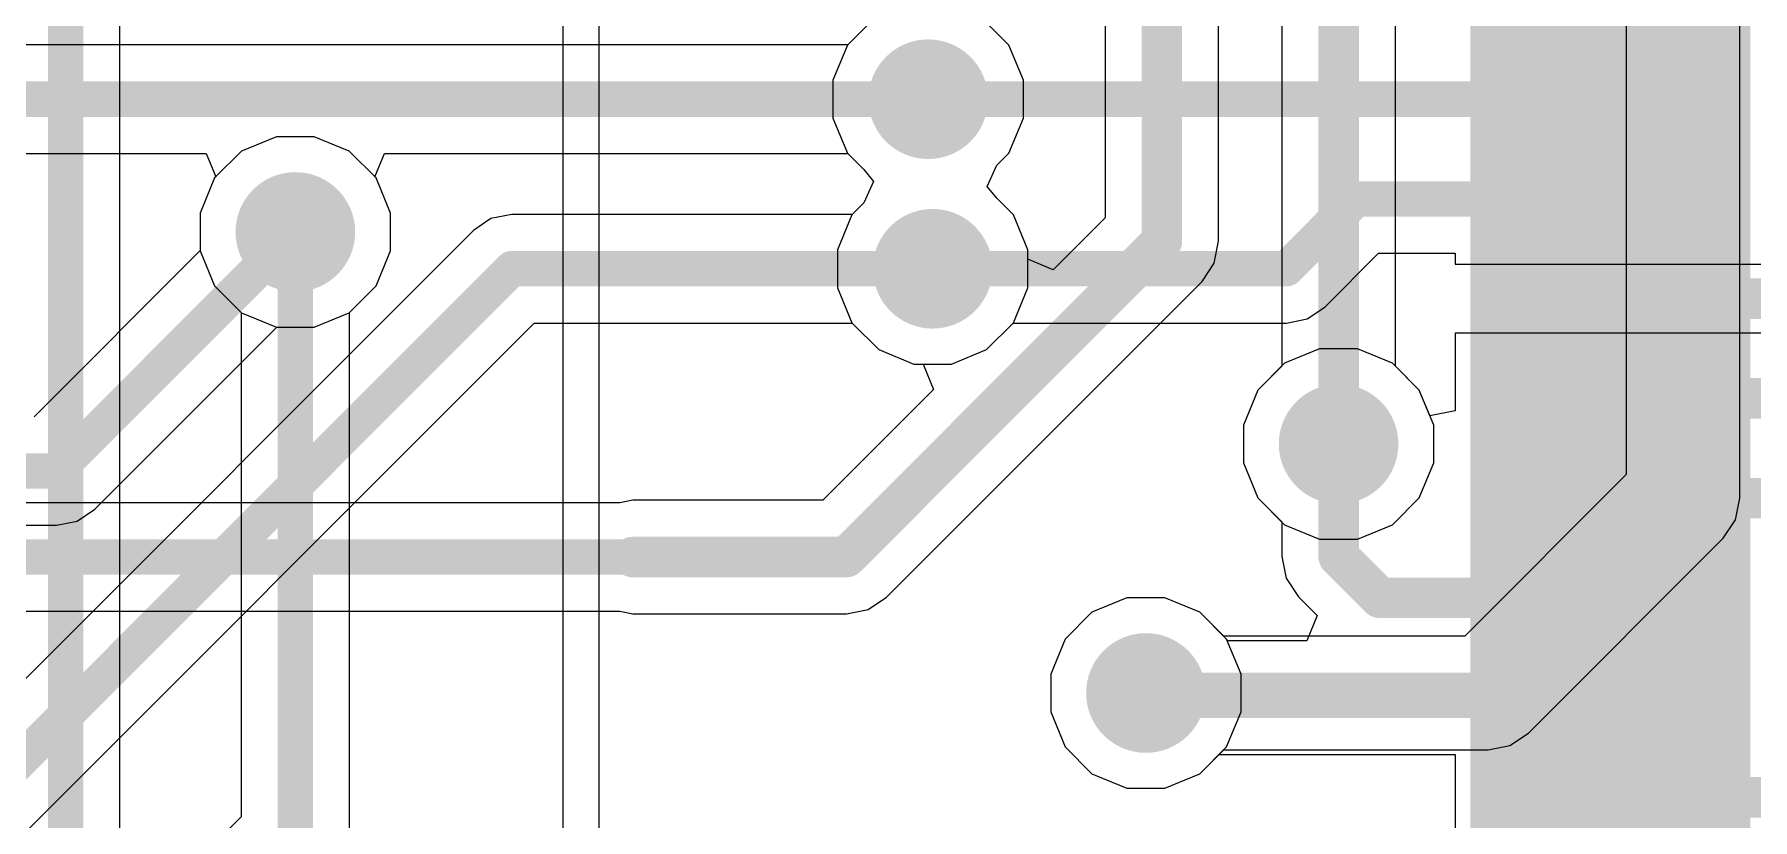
# Model space of a CAD drawing. Header units: inches. Extents: x -3 to 128, y -12 to 41.
# Drawn here: x 99.88 to 108.5, y 14.95 to 18.88 of the extents above; entities that cross this region are included whole.
import ezdxf

# ---------------------------------------------------------------- set-up
doc = ezdxf.new("R2010")
doc.units = ezdxf.units.IN
for name, color, linetype in [('Bottom Layer', 5, 'Continuous'), ('Layer 1', 16, 'Continuous'), ('Layer 2', 76, 'Continuous'), ('Top Layer', 1, 'Continuous'), ('Top Paste', 8, 'Continuous'), ('Top Solder', 216, 'Continuous'), ('Via Holes', 16, 'Continuous')]:
    doc.layers.add(name, color=color, linetype=linetype)

msp = doc.modelspace()

# ---------------------------------------------------------------- hatches: boundary and pattern name
at = {"layer": 'Bottom Layer'}
h = msp.add_hatch(color=5, dxfattribs=at)
edge = h.paths.add_edge_path()
edge.add_arc((104.3679, 18.5591), 0.3, 0, 360)
h = msp.add_hatch(color=5, dxfattribs=at)
edge = h.paths.add_edge_path()
edge.add_arc((101.1929, 17.8935), 0.3, 0, 360)
h = msp.add_hatch(color=5, dxfattribs=at)
edge = h.paths.add_edge_path()
edge.add_arc((104.3901, 17.7091), 0.3, 0, 360)
h = msp.add_hatch(color=5, dxfattribs=at)
edge = h.paths.add_edge_path()
edge.add_arc((106.4268, 16.8305), 0.3, 0, 360)
h = msp.add_hatch(color=5, dxfattribs=at)
edge = h.paths.add_edge_path()
edge.add_arc((105.4601, 15.5821), 0.3, 0, 360)
at = {"layer": 'Layer 1'}
h = msp.add_hatch(color=16, dxfattribs=at)
edge = h.paths.add_edge_path()
edge.add_arc((104.3679, 18.5591), 0.3, 0, 360)
h = msp.add_hatch(color=16, dxfattribs=at)
edge = h.paths.add_edge_path()
edge.add_arc((101.1929, 17.8935), 0.3, 0, 360)
h = msp.add_hatch(color=16, dxfattribs=at)
edge = h.paths.add_edge_path()
edge.add_arc((104.3901, 17.7091), 0.3, 0, 360)
h = msp.add_hatch(color=16, dxfattribs=at)
edge = h.paths.add_edge_path()
edge.add_arc((106.4268, 16.8305), 0.3, 0, 360)
h = msp.add_hatch(color=16, dxfattribs=at)
edge = h.paths.add_edge_path()
edge.add_arc((105.4601, 15.5821), 0.3, 0, 360)
at = {"layer": 'Layer 2'}
h = msp.add_hatch(color=76, dxfattribs=at)
edge = h.paths.add_edge_path()
edge.add_arc((104.3679, 18.5591), 0.3, 0, 360)
h = msp.add_hatch(color=76, dxfattribs=at)
edge = h.paths.add_edge_path()
edge.add_arc((101.1929, 17.8935), 0.3, 0, 360)
h = msp.add_hatch(color=76, dxfattribs=at)
edge = h.paths.add_edge_path()
edge.add_arc((104.3901, 17.7091), 0.3, 0, 360)
h = msp.add_hatch(color=76, dxfattribs=at)
edge = h.paths.add_edge_path()
edge.add_arc((106.4268, 16.8305), 0.3, 0, 360)
h = msp.add_hatch(color=76, dxfattribs=at)
edge = h.paths.add_edge_path()
edge.add_arc((105.4601, 15.5821), 0.3, 0, 360)
at = {"layer": 'Top Layer'}
h = msp.add_hatch(color=1, dxfattribs=at)
edge = h.paths.add_edge_path()
edge.add_arc((104.3679, 18.5591), 0.3, 0, 360)
for points in [[(107.1901, 18.7091), (108.3901, 18.7091), (108.3901, 18.4091), (107.1901, 18.4091)], [(107.1901, 18.2091), (108.3901, 18.2091), (108.3901, 17.9091), (107.1901, 17.9091)], [(107.1901, 17.7091), (108.3901, 17.7091), (108.3901, 17.4091), (107.1901, 17.4091)], [(107.1901, 17.2091), (108.3901, 17.2091), (108.3901, 16.9091), (107.1901, 16.9091)], [(107.1901, 16.7091), (108.3901, 16.7091), (108.3901, 16.4091), (107.1901, 16.4091)], [(107.1901, 16.2091), (108.3901, 16.2091), (108.3901, 15.9091), (107.1901, 15.9091)], [(107.1901, 15.7091), (108.3901, 15.7091), (108.3901, 15.4091), (107.1901, 15.4091)], [(107.1901, 15.2091), (108.3901, 15.2091), (108.3901, 14.9091), (107.1901, 14.9091)]]:
    msp.add_hatch(color=1, dxfattribs=at).paths.add_polyline_path(points)
h = msp.add_hatch(color=1, dxfattribs=at)
edge = h.paths.add_edge_path()
edge.add_arc((101.1929, 17.8935), 0.3, 0, 360)
h = msp.add_hatch(color=1, dxfattribs=at)
edge = h.paths.add_edge_path()
edge.add_arc((104.3901, 17.7091), 0.3, 0, 360)
h = msp.add_hatch(color=1, dxfattribs=at)
edge = h.paths.add_edge_path()
edge.add_arc((106.4268, 16.8305), 0.3, 0, 360)
h = msp.add_hatch(color=1, dxfattribs=at)
edge = h.paths.add_edge_path()
edge.add_arc((105.4601, 15.5821), 0.3, 0, 360)
at = {"layer": 'Top Paste'}
for points in [[(107.1901, 18.7091), (108.3901, 18.7091), (108.3901, 18.4091), (107.1901, 18.4091)], [(107.1901, 18.2091), (108.3901, 18.2091), (108.3901, 17.9091), (107.1901, 17.9091)], [(107.1901, 17.7091), (108.3901, 17.7091), (108.3901, 17.4091), (107.1901, 17.4091)], [(107.1901, 17.2091), (108.3901, 17.2091), (108.3901, 16.9091), (107.1901, 16.9091)], [(107.1901, 16.7091), (108.3901, 16.7091), (108.3901, 16.4091), (107.1901, 16.4091)], [(107.1901, 16.2091), (108.3901, 16.2091), (108.3901, 15.9091), (107.1901, 15.9091)], [(107.1901, 15.7091), (108.3901, 15.7091), (108.3901, 15.4091), (107.1901, 15.4091)], [(107.1901, 15.2091), (108.3901, 15.2091), (108.3901, 14.9091), (107.1901, 14.9091)]]:
    msp.add_hatch(color=8, dxfattribs=at).paths.add_polyline_path(points)
at = {"layer": 'Top Solder'}
for points in [[(107.0885, 19.3107), (108.4917, 19.3107), (108.4917, 18.8075), (107.0885, 18.8075)], [(107.0885, 18.8107), (108.4917, 18.8107), (108.4917, 18.3075), (107.0885, 18.3075)], [(107.0885, 18.3107), (108.4917, 18.3107), (108.4917, 17.8075), (107.0885, 17.8075)], [(107.0885, 17.8107), (108.4917, 17.8107), (108.4917, 17.3075), (107.0885, 17.3075)], [(107.0885, 17.3107), (108.4917, 17.3107), (108.4917, 16.8075), (107.0885, 16.8075)], [(107.0885, 16.8107), (108.4917, 16.8107), (108.4917, 16.3075), (107.0885, 16.3075)], [(107.0885, 16.3107), (108.4917, 16.3107), (108.4917, 15.8075), (107.0885, 15.8075)], [(107.0885, 15.8107), (108.4917, 15.8107), (108.4917, 15.3075), (107.0885, 15.3075)], [(107.0885, 15.3107), (108.4917, 15.3107), (108.4917, 14.8075), (107.0885, 14.8075)]]:
    msp.add_hatch(color=216, dxfattribs=at).paths.add_polyline_path(points)
at = {"layer": 'Via Holes'}
h = msp.add_hatch(color=7, dxfattribs=at)
edge = h.paths.add_edge_path()
edge.add_arc((104.3679, 18.5591), 0.15, 0, 360)
h = msp.add_hatch(color=7, dxfattribs=at)
edge = h.paths.add_edge_path()
edge.add_arc((101.1929, 17.8935), 0.15, 0, 360)
h = msp.add_hatch(color=7, dxfattribs=at)
edge = h.paths.add_edge_path()
edge.add_arc((104.3901, 17.7091), 0.15, 0, 360)
h = msp.add_hatch(color=7, dxfattribs=at)
edge = h.paths.add_edge_path()
edge.add_arc((106.4268, 16.8305), 0.15, 0, 360)
h = msp.add_hatch(color=7, dxfattribs=at)
edge = h.paths.add_edge_path()
edge.add_arc((105.4601, 15.5821), 0.15, 0, 360)

# ---------------------------------------------------------------- linework, layer by layer
at = {"layer": 'Bottom Layer'}
for p, q in [((107.8696, 25.7949), (107.8696, 16.6771)), ((108.4394, 16.5591), (108.4394, 25.6769)), ((105.2552, 19.3182), (105.2552, 17.9646)), ((105.825, 17.8466), (105.825, 19.3182)), ((104.0972, 18.9641), (103.9628, 18.8297)), ((104.773, 18.8297), (104.6385, 18.9641)), ((103.9628, 18.8297), (103.8901, 18.6541)), ((104.8457, 18.6541), (104.773, 18.8297)), ((103.8901, 18.6541), (103.8901, 18.464)), ((104.8457, 18.464), (104.8457, 18.6541)), ((103.8901, 18.464), (103.9628, 18.2884)), ((104.773, 18.2884), (104.8457, 18.464)), ((101.0979, 18.3713), (100.9222, 18.2986)), ((101.2879, 18.3713), (101.0979, 18.3713)), ((101.4635, 18.2986), (101.2879, 18.3713)), ((100.9222, 18.2986), (100.7878, 18.1642)), ((101.598, 18.1642), (101.4635, 18.2986)), ((103.9628, 18.2884), (104.0453, 18.2059)), ((104.7127, 18.2281), (104.773, 18.2884)), ((104.0453, 18.2059), (104.0936, 18.1461)), ((104.6644, 18.122), (104.7127, 18.2281)), ((100.7878, 18.1642), (100.7151, 17.9886)), ((101.6707, 17.9886), (101.598, 18.1642)), ((104.0936, 18.1461), (104.0453, 18.04)), ((104.7127, 18.0622), (104.6644, 18.122)), ((104.0453, 18.04), (103.9851, 17.9797)), ((104.7952, 17.9797), (104.7127, 18.0622)), ((100.7151, 17.9886), (100.7151, 17.7985)), ((101.6707, 17.7985), (101.6707, 17.9886)), ((103.9851, 17.9797), (103.9123, 17.8041)), ((104.8679, 17.8041), (104.7952, 17.9797)), ((105.2552, 17.9646), (104.9949, 17.7042)), ((105.8033, 17.7375), (105.825, 17.8466)), ((105.825, 17.8466), (105.825, 17.8466)), ((100.7151, 17.7985), (100.7878, 17.6229)), ((101.598, 17.6229), (101.6707, 17.7985)), ((103.9123, 17.8041), (103.9123, 17.614)), ((104.8679, 17.7568), (104.8679, 17.8041)), ((104.9949, 17.7042), (104.8679, 17.7568)), ((105.7416, 17.6451), (105.8033, 17.7375)), ((100.7878, 17.6229), (100.9222, 17.4885)), ((101.4635, 17.4885), (101.598, 17.6229)), ((103.9123, 17.614), (103.9851, 17.4384)), ((104.1588, 16.0623), (105.7416, 17.6451)), ((105.7416, 17.6451), (105.7416, 17.6451)), ((100.9222, 17.4885), (101.0979, 17.4157)), ((101.0979, 17.4157), (101.2879, 17.4157)), ((101.2879, 17.4157), (101.4635, 17.4885)), ((103.9851, 17.4384), (104.1195, 17.304)), ((104.1195, 17.304), (104.2951, 17.2313)), ((106.3317, 17.3083), (106.1561, 17.2355)), ((106.5218, 17.3083), (106.3317, 17.3083)), ((106.6974, 17.2355), (106.5218, 17.3083)), ((104.2951, 17.2313), (104.3423, 17.2313)), ((104.3423, 17.2313), (104.3949, 17.1043)), ((106.1561, 17.2355), (106.0217, 17.1011)), ((106.8318, 17.1011), (106.6974, 17.2355)), ((104.3949, 17.1043), (103.8393, 16.5486)), ((106.0217, 17.1011), (105.949, 16.9255)), ((106.9046, 16.9255), (106.8318, 17.1011)), ((105.949, 16.9255), (105.949, 16.7354)), ((106.9046, 16.7354), (106.9046, 16.9255)), ((105.949, 16.7354), (106.0217, 16.5598)), ((106.8318, 16.5598), (106.9046, 16.7354)), ((107.8696, 16.6771), (107.0596, 15.867)), ((106.0217, 16.5598), (106.1561, 16.4254)), ((106.6974, 16.4254), (106.8318, 16.5598)), ((108.4177, 16.4501), (108.4394, 16.5591)), ((108.4394, 16.5591), (108.4394, 16.5591)), ((102.8208, 16.5357), (97.1434, 16.5357)), ((102.8859, 16.5486), (102.8208, 16.5357)), ((103.8393, 16.5486), (102.8859, 16.5486)), ((106.1561, 16.4254), (106.3317, 16.3527)), ((106.5218, 16.3527), (106.6974, 16.4254)), ((108.3559, 16.3576), (108.4177, 16.4501)), ((106.3317, 16.3527), (106.5218, 16.3527)), ((107.379, 15.3807), (108.3559, 16.3576)), ((108.3559, 16.3576), (108.3559, 16.3576)), ((104.0663, 16.0006), (104.1588, 16.0623)), ((105.3651, 16.0599), (105.1894, 15.9872)), ((105.5551, 16.0599), (105.3651, 16.0599)), ((105.7307, 15.9872), (105.5551, 16.0599)), ((97.256, 15.9918), (102.8208, 15.9918)), ((102.8208, 15.9918), (102.8859, 15.9789)), ((102.8859, 15.9789), (103.9573, 15.9789)), ((103.9573, 15.9789), (104.0663, 16.0006)), ((103.9573, 15.9789), (103.9573, 15.9789)), ((105.1894, 15.9872), (105.055, 15.8528)), ((105.8509, 15.867), (105.7307, 15.9872)), ((107.0596, 15.867), (105.8509, 15.867)), ((105.055, 15.8528), (104.9823, 15.6772)), ((104.9823, 15.6772), (104.9823, 15.4871)), ((104.9823, 15.4871), (105.055, 15.3115)), ((107.2866, 15.319), (107.379, 15.3807)), ((105.055, 15.3115), (105.1894, 15.1771)), ((105.7307, 15.1771), (105.8509, 15.2973)), ((105.8509, 15.2973), (107.1775, 15.2973)), ((107.1775, 15.2973), (107.1776, 15.2973)), ((107.1776, 15.2973), (107.2866, 15.319)), ((105.1894, 15.1771), (105.3651, 15.1043)), ((105.5551, 15.1043), (105.7307, 15.1771)), ((105.3651, 15.1043), (105.5551, 15.1043))]:
    msp.add_line(p, q, dxfattribs=at)
for points in [[(108.1545, 16.5591, 0.2032, 0.2032, 0), (108.1545, 25.7949, 0.2032, 0.2032, 0)], [(105.5401, 17.8466, 0.2032, 0.2032, 0), (105.5401, 19.7091, 0.2032, 0.2032, 0)], [(103.9573, 16.2638, 0.2032, 0.2032, 0), (105.5401, 17.8466, 0.2032, 0.2032, 0)], [(107.1776, 15.5821, 0.2032, 0.2032, 0), (108.1545, 16.5591, 0.2032, 0.2032, 0)], [(97.1434, 16.2638, 0.1778, 0.1778, 0), (102.8859, 16.2638, 0.1778, 0.1778, 0)], [(102.8859, 16.2638, 0.2032, 0.2032, 0), (103.9573, 16.2638, 0.2032, 0.2032, 0)], [(105.4601, 15.5821, 0.2032, 0.2032, 0), (107.1776, 15.5821, 0.2032, 0.2032, 0)]]:
    msp.add_lwpolyline(points, format="xyseb", dxfattribs=at)
for points in [[(105.4893, 17.8466, 0.1016, 0.1016, 1), (105.5909, 17.8466, 0.1016, 0.1016, 1)], [(105.4893, 17.8466, 0.1016, 0.1016, 1), (105.5909, 17.8466, 0.1016, 0.1016, 1)], [(108.1037, 16.5591, 0.1016, 0.1016, 1), (108.2053, 16.5591, 0.1016, 0.1016, 1)], [(108.1037, 16.5591, 0.1016, 0.1016, 1), (108.2053, 16.5591, 0.1016, 0.1016, 1)], [(102.8351, 16.2638, 0.1016, 0.1016, 1), (102.9367, 16.2638, 0.1016, 0.1016, 1)], [(102.8415, 16.2638, 0.0889, 0.0889, 1), (102.9304, 16.2638, 0.0889, 0.0889, 1)], [(103.9065, 16.2638, 0.1016, 0.1016, 1), (104.0081, 16.2638, 0.1016, 0.1016, 1)], [(103.9065, 16.2638, 0.1016, 0.1016, 1), (104.0081, 16.2638, 0.1016, 0.1016, 1)], [(105.4093, 15.5821, 0.1016, 0.1016, 1), (105.5109, 15.5821, 0.1016, 0.1016, 1)], [(107.1268, 15.5821, 0.1016, 0.1016, 1), (107.2284, 15.5821, 0.1016, 0.1016, 1)], [(107.1268, 15.5821, 0.1016, 0.1016, 1), (107.2284, 15.5821, 0.1016, 0.1016, 1)]]:
    msp.add_lwpolyline(points, format="xyseb", close=True, dxfattribs=at)
at = {"layer": 'Layer 1'}
for p, q in [((106.7116, 17.2213), (106.7116, 20.4806)), ((106.1419, 19.6067), (106.1419, 17.2213)), ((104.0972, 18.9641), (103.9641, 18.831)), ((104.773, 18.8297), (104.6385, 18.9641)), ((103.9641, 18.831), (86.6256, 18.831)), ((104.8457, 18.6541), (104.773, 18.8297)), ((104.8457, 18.464), (104.8457, 18.6541)), ((104.773, 18.2884), (104.8457, 18.464)), ((95.9305, 18.2871), (100.7449, 18.2871)), ((100.7449, 18.2871), (100.7935, 18.1698)), ((101.5923, 18.1698), (101.6409, 18.2871)), ((101.6409, 18.2871), (103.9641, 18.2871)), ((103.9641, 18.2871), (104.0453, 18.2059)), ((104.7127, 18.2281), (104.773, 18.2884)), ((104.0453, 18.2059), (104.0936, 18.1461)), ((104.6644, 18.122), (104.7127, 18.2281)), ((100.7878, 18.1642), (100.7151, 17.9886)), ((100.7935, 18.1698), (100.7878, 18.1642)), ((101.598, 18.1642), (101.5923, 18.1698)), ((101.6707, 17.9886), (101.598, 18.1642)), ((104.0936, 18.1461), (104.0453, 18.04)), ((104.7127, 18.0622), (104.6644, 18.122)), ((104.0453, 18.04), (103.9863, 17.981)), ((104.7952, 17.9797), (104.7127, 18.0622)), ((100.7151, 17.9886), (100.7151, 17.8003)), ((101.6707, 17.7985), (101.6707, 17.9886)), ((102.1744, 17.9603), (102.0861, 17.9013)), ((102.2784, 17.981), (102.1744, 17.9603)), ((103.9863, 17.981), (102.2784, 17.981)), ((104.8679, 17.8041), (104.7952, 17.9797)), ((102.0861, 17.9013), (97.5751, 13.3903)), ((100.7151, 17.8003), (99.8821, 16.9673)), ((101.598, 17.6229), (101.6707, 17.7985)), ((104.8679, 17.614), (104.8679, 17.8041)), ((101.4635, 17.4885), (101.598, 17.6229)), ((104.7952, 17.4384), (104.8679, 17.614)), ((97.88, 12.9261), (102.3911, 17.4371)), ((100.187, 16.5031), (101.0997, 17.4157)), ((101.0997, 17.4157), (101.2879, 17.4157)), ((101.2879, 17.4157), (101.4635, 17.4885)), ((102.3911, 17.4371), (103.9863, 17.4371)), ((103.9863, 17.4371), (104.1195, 17.304)), ((104.6608, 17.304), (104.7952, 17.4384)), ((104.1195, 17.304), (104.2951, 17.2313)), ((104.4852, 17.2313), (104.6608, 17.304)), ((104.2951, 17.2313), (104.4852, 17.2313)), ((106.1419, 17.2213), (106.0217, 17.1011)), ((106.8318, 17.1011), (106.7116, 17.2213)), ((106.0217, 17.1011), (105.949, 16.9255)), ((106.9046, 16.9255), (106.8318, 17.1011)), ((105.949, 16.9255), (105.949, 16.7354)), ((106.9046, 16.7354), (106.9046, 16.9255)), ((105.949, 16.7354), (106.0217, 16.5598)), ((106.8318, 16.5598), (106.9046, 16.7354)), ((106.0217, 16.5598), (106.1561, 16.4254)), ((106.6974, 16.4254), (106.8318, 16.5598)), ((100.0988, 16.4441), (100.187, 16.5031)), ((96.5174, 16.4234), (99.9947, 16.4234)), ((99.9947, 16.4234), (100.0988, 16.4441)), ((106.1561, 16.4254), (106.3317, 16.3527)), ((106.5218, 16.3527), (106.6974, 16.4254)), ((106.3317, 16.3527), (106.5218, 16.3527)), ((105.3651, 16.0599), (105.1894, 15.9872)), ((105.5551, 16.0599), (105.3651, 16.0599)), ((105.7307, 15.9872), (105.5551, 16.0599)), ((105.1894, 15.9872), (105.055, 15.8528)), ((105.8652, 15.8528), (105.7307, 15.9872)), ((105.055, 15.8528), (104.9823, 15.6772)), ((105.9379, 15.6772), (105.8652, 15.8528)), ((104.9823, 15.6772), (104.9823, 15.4871)), ((105.9379, 15.4871), (105.9379, 15.6772)), ((104.9823, 15.4871), (105.055, 15.3115)), ((105.8652, 15.3115), (105.9379, 15.4871)), ((105.055, 15.3115), (105.1894, 15.1771)), ((105.7307, 15.1771), (105.8652, 15.3115)), ((105.1894, 15.1771), (105.3651, 15.1043)), ((105.5551, 15.1043), (105.7307, 15.1771)), ((105.3651, 15.1043), (105.5551, 15.1043))]:
    msp.add_line(p, q, dxfattribs=at)
for points in [[(106.4268, 16.8305, 0.2032, 0.2032, 0), (106.4268, 20.4806, 0.2032, 0.2032, 0)], [(74.8734, 18.5591, 0.1778, 0.1778, 0), (104.3679, 18.5591, 0.1778, 0.1778, 0)], [(99.9947, 16.6954, 0.1778, 0.1778, 0), (101.1929, 17.8935, 0.1778, 0.1778, 0)], [(97.6877, 13.1183, 0.1778, 0.1778, 0), (102.2784, 17.7091, 0.1778, 0.1778, 0)], [(102.2784, 17.7091, 0.1778, 0.1778, 0), (104.3901, 17.7091, 0.1778, 0.1778, 0)], [(68.3761, 16.6954, 0.1778, 0.1778, 0), (99.9947, 16.6954, 0.1778, 0.1778, 0)]]:
    msp.add_lwpolyline(points, format="xyseb", dxfattribs=at)
for points in [[(104.3234, 18.5591, 0.0889, 0.0889, 1), (104.4123, 18.5591, 0.0889, 0.0889, 1)], [(101.1484, 17.8935, 0.0889, 0.0889, 1), (101.2373, 17.8935, 0.0889, 0.0889, 1)], [(102.234, 17.7091, 0.0889, 0.0889, 1), (102.3229, 17.7091, 0.0889, 0.0889, 1)], [(102.234, 17.7091, 0.0889, 0.0889, 1), (102.3229, 17.7091, 0.0889, 0.0889, 1)], [(104.3457, 17.7091, 0.0889, 0.0889, 1), (104.4346, 17.7091, 0.0889, 0.0889, 1)], [(106.376, 16.8305, 0.1016, 0.1016, 1), (106.4776, 16.8305, 0.1016, 0.1016, 1)], [(99.9503, 16.6954, 0.0889, 0.0889, 1), (100.0392, 16.6954, 0.0889, 0.0889, 1)], [(99.9503, 16.6954, 0.0889, 0.0889, 1), (100.0392, 16.6954, 0.0889, 0.0889, 1)]]:
    msp.add_lwpolyline(points, format="xyseb", close=True, dxfattribs=at)
at = {"layer": 'Layer 2'}
for p, q in [((102.7169, 12.351), (102.7169, 24.0881)), ((102.5356, 23.9068), (102.5356, 14.7645)), ((104.0972, 18.9641), (103.9628, 18.8297)), ((104.773, 18.8297), (104.6385, 18.9641)), ((103.9628, 18.8297), (103.8901, 18.6541)), ((104.8457, 18.6541), (104.773, 18.8297)), ((103.8901, 18.6541), (103.8901, 18.464)), ((104.8457, 18.464), (104.8457, 18.6541)), ((103.8901, 18.464), (103.9628, 18.2884)), ((104.773, 18.2884), (104.8457, 18.464)), ((101.0979, 18.3713), (100.9222, 18.2986)), ((101.2879, 18.3713), (101.0979, 18.3713)), ((101.4635, 18.2986), (101.2879, 18.3713)), ((100.9222, 18.2986), (100.7878, 18.1642)), ((101.598, 18.1642), (101.4635, 18.2986)), ((103.9628, 18.2884), (104.0453, 18.2059)), ((104.7127, 18.2281), (104.773, 18.2884)), ((104.0453, 18.2059), (104.0936, 18.1461)), ((104.6644, 18.122), (104.7127, 18.2281)), ((100.7878, 18.1642), (100.7151, 17.9886)), ((101.6707, 17.9886), (101.598, 18.1642)), ((104.0936, 18.1461), (104.0453, 18.04)), ((104.7127, 18.0622), (104.6644, 18.122)), ((104.0453, 18.04), (103.9851, 17.9797)), ((104.7952, 17.9797), (104.7127, 18.0622)), ((100.7151, 17.9886), (100.7151, 17.7985)), ((101.6707, 17.7985), (101.6707, 17.9886)), ((103.9851, 17.9797), (103.9123, 17.8041)), ((104.8679, 17.8041), (104.7952, 17.9797)), ((100.7151, 17.7985), (100.7878, 17.6229)), ((101.598, 17.6229), (101.6707, 17.7985)), ((103.9123, 17.8041), (103.9123, 17.614)), ((104.8679, 17.614), (104.8679, 17.8041)), ((100.7878, 17.6229), (100.9222, 17.4885)), ((101.4635, 17.4885), (101.598, 17.6229)), ((103.9123, 17.614), (103.9851, 17.4384)), ((104.7952, 17.4384), (104.8679, 17.614)), ((100.9222, 17.4885), (101.0979, 17.4157)), ((101.0979, 17.4157), (101.2879, 17.4157)), ((101.2879, 17.4157), (101.4635, 17.4885)), ((103.9851, 17.4384), (104.1195, 17.304)), ((104.6608, 17.304), (104.7952, 17.4384)), ((104.1195, 17.304), (104.2951, 17.2313)), ((104.4852, 17.2313), (104.6608, 17.304)), ((106.3317, 17.3083), (106.1561, 17.2355)), ((106.5218, 17.3083), (106.3317, 17.3083)), ((106.6974, 17.2355), (106.5218, 17.3083)), ((104.2951, 17.2313), (104.4852, 17.2313)), ((106.1561, 17.2355), (106.0217, 17.1011)), ((106.8318, 17.1011), (106.6974, 17.2355)), ((106.0217, 17.1011), (105.949, 16.9255)), ((106.9046, 16.9255), (106.8318, 17.1011)), ((105.949, 16.9255), (105.949, 16.7354)), ((106.9046, 16.7354), (106.9046, 16.9255)), ((105.949, 16.7354), (106.0217, 16.5598)), ((106.8318, 16.5598), (106.9046, 16.7354)), ((106.0217, 16.5598), (106.1561, 16.4254)), ((106.6974, 16.4254), (106.8318, 16.5598)), ((106.1561, 16.4254), (106.3317, 16.3527)), ((106.5218, 16.3527), (106.6974, 16.4254)), ((106.3317, 16.3527), (106.5218, 16.3527)), ((105.3651, 16.0599), (105.1894, 15.9872)), ((105.5551, 16.0599), (105.3651, 16.0599)), ((105.7307, 15.9872), (105.5551, 16.0599)), ((105.1894, 15.9872), (105.055, 15.8528)), ((105.8652, 15.8528), (105.7307, 15.9872)), ((105.055, 15.8528), (104.9823, 15.6772)), ((105.9379, 15.6772), (105.8652, 15.8528)), ((104.9823, 15.6772), (104.9823, 15.4871)), ((105.9379, 15.4871), (105.9379, 15.6772)), ((104.9823, 15.4871), (105.055, 15.3115)), ((105.8652, 15.3115), (105.9379, 15.4871)), ((105.055, 15.3115), (105.1894, 15.1771)), ((105.7307, 15.1771), (105.8652, 15.3115)), ((105.1894, 15.1771), (105.3651, 15.1043)), ((105.5551, 15.1043), (105.7307, 15.1771)), ((105.3651, 15.1043), (105.5551, 15.1043))]:
    msp.add_line(p, q, dxfattribs=at)
at = {"layer": 'Top Layer'}
for p, q in [((100.312, 14.809), (100.312, 22.9664)), ((104.0972, 18.9641), (103.9628, 18.8297)), ((103.9628, 18.8297), (103.8901, 18.6541)), ((103.8901, 18.6541), (103.8901, 18.464)), ((103.8901, 18.464), (103.9628, 18.2884)), ((101.0979, 18.3713), (100.9222, 18.2986)), ((101.2879, 18.3713), (101.0979, 18.3713)), ((101.4635, 18.2986), (101.2879, 18.3713)), ((100.9222, 18.2986), (100.7878, 18.1642)), ((101.598, 18.1642), (101.4635, 18.2986)), ((103.9628, 18.2884), (104.0453, 18.2059)), ((104.0453, 18.2059), (104.0936, 18.1461)), ((100.7878, 18.1642), (100.7151, 17.9886)), ((101.6707, 17.9886), (101.598, 18.1642)), ((104.0936, 18.1461), (104.0453, 18.04)), ((104.0453, 18.04), (103.9851, 17.9797)), ((100.7151, 17.9886), (100.7151, 17.7985)), ((101.6707, 17.7985), (101.6707, 17.9886)), ((103.9851, 17.9797), (103.9123, 17.8041)), ((100.7151, 17.7985), (100.7878, 17.6229)), ((101.598, 17.6229), (101.6707, 17.7985)), ((103.9123, 17.8041), (103.9123, 17.614)), ((106.3569, 17.5168), (106.6273, 17.7871)), ((106.6273, 17.7871), (107.0123, 17.7871)), ((107.0123, 17.7871), (107.0123, 17.7313)), ((107.0123, 17.7313), (108.5679, 17.7313)), ((100.7878, 17.6229), (100.921, 17.4898)), ((101.4648, 17.4898), (101.598, 17.6229)), ((103.9123, 17.614), (103.9851, 17.4384)), ((106.2687, 17.4578), (106.3569, 17.5168)), ((100.921, 17.4898), (100.921, 14.9609)), ((101.4648, 14.8482), (101.4648, 17.4898)), ((103.9851, 17.4384), (104.1195, 17.304)), ((104.6608, 17.304), (104.7939, 17.4371)), ((104.7939, 17.4371), (106.1646, 17.4371)), ((106.1646, 17.4371), (106.2687, 17.4578)), ((108.5679, 17.3869), (107.0123, 17.3869)), ((107.0123, 17.3869), (107.0123, 16.9972)), ((104.1195, 17.304), (104.2951, 17.2313)), ((104.4852, 17.2313), (104.6608, 17.304)), ((106.3317, 17.3083), (106.1561, 17.2355)), ((106.5218, 17.3083), (106.3317, 17.3083)), ((106.6974, 17.2355), (106.5218, 17.3083)), ((104.2951, 17.2313), (104.4852, 17.2313)), ((106.1561, 17.2355), (106.0217, 17.1011)), ((106.8318, 17.1011), (106.6974, 17.2355)), ((106.0217, 17.1011), (105.949, 16.9255)), ((106.8853, 16.972), (106.8318, 17.1011)), ((107.0123, 16.9972), (106.8853, 16.972)), ((105.949, 16.9255), (105.949, 16.7354)), ((105.949, 16.7354), (106.0217, 16.5598)), ((106.0217, 16.5598), (106.1419, 16.4396)), ((106.1419, 16.4396), (106.1419, 16.2665)), ((106.1419, 16.2665), (106.1419, 16.2665)), ((106.1419, 16.2665), (106.1636, 16.1574)), ((106.1636, 16.1574), (106.2253, 16.065)), ((105.3651, 16.0599), (105.1894, 15.9872)), ((105.5551, 16.0599), (105.3651, 16.0599)), ((105.7307, 15.9872), (105.5551, 16.0599)), ((106.2253, 16.065), (106.3194, 15.9709)), ((105.1894, 15.9872), (105.055, 15.8528)), ((105.8652, 15.8528), (105.7307, 15.9872)), ((106.3194, 15.9709), (106.2668, 15.8439)), ((105.055, 15.8528), (104.9823, 15.6772)), ((105.8688, 15.8439), (105.8652, 15.8528)), ((106.2668, 15.8439), (105.8688, 15.8439)), ((104.9823, 15.6772), (104.9823, 15.4871)), ((104.9823, 15.4871), (105.055, 15.3115)), ((105.055, 15.3115), (105.1894, 15.1771)), ((105.7307, 15.1771), (105.8279, 15.2742)), ((105.8279, 15.2742), (107.0123, 15.2742)), ((107.0123, 15.2742), (107.0123, 14.2313)), ((105.1894, 15.1771), (105.3651, 15.1043)), ((105.5551, 15.1043), (105.7307, 15.1771)), ((105.3651, 15.1043), (105.5551, 15.1043)), ((100.921, 14.9609), (100.8009, 14.8407))]:
    msp.add_line(p, q, dxfattribs=at)
for points in [[(100.0401, 12.8091, 0.1778, 0.1778, 0), (100.0401, 23.3389, 0.1778, 0.1778, 0)], [(104.3679, 18.5591, 0.1778, 0.1778, 0), (107.7901, 18.5591, 0.1778, 0.1778, 0)], [(106.1646, 17.7091, 0.1778, 0.1778, 0), (106.5146, 18.0591, 0.1778, 0.1778, 0)], [(106.5146, 18.0591, 0.1778, 0.1778, 0), (107.7901, 18.0591, 0.1778, 0.1778, 0)], [(101.1929, 14.8482, 0.1778, 0.1778, 0), (101.1929, 17.8935, 0.1778, 0.1778, 0)], [(104.3901, 17.7091, 0.1778, 0.1778, 0), (106.1646, 17.7091, 0.1778, 0.1778, 0)], [(107.7901, 17.5591, 0.2032, 0.2032, 0), (108.7675, 17.5591, 0.2032, 0.2032, 0)], [(107.7901, 17.0591, 0.2032, 0.2032, 0), (109.9683, 17.0591, 0.2032, 0.2032, 0)], [(106.4268, 16.2665, 0.2032, 0.2032, 0), (106.4268, 16.8305, 0.2032, 0.2032, 0)], [(107.7901, 16.5591, 0.2032, 0.2032, 0), (110.3679, 16.5591, 0.2032, 0.2032, 0)], [(106.4268, 16.2665, 0.2032, 0.2032, 0), (106.6342, 16.0591, 0.2032, 0.2032, 0)], [(106.6342, 16.0591, 0.2032, 0.2032, 0), (107.7901, 16.0591, 0.2032, 0.2032, 0)], [(105.4601, 15.5821, 0.2032, 0.2032, 0), (105.4832, 15.5591, 0.2032, 0.2032, 0)], [(105.4832, 15.5591, 0.2032, 0.2032, 0), (107.7901, 15.5591, 0.2032, 0.2032, 0)], [(107.7901, 15.0591, 0.2032, 0.2032, 0), (110.3679, 15.0591, 0.2032, 0.2032, 0)]]:
    msp.add_lwpolyline(points, format="xyseb", dxfattribs=at)
for points in [[(104.3234, 18.5591, 0.0889, 0.0889, 1), (104.4123, 18.5591, 0.0889, 0.0889, 1)], [(107.7457, 18.5591, 0.0889, 0.0889, 1), (107.8346, 18.5591, 0.0889, 0.0889, 1)], [(106.4702, 18.0591, 0.0889, 0.0889, 1), (106.5591, 18.0591, 0.0889, 0.0889, 1)], [(106.4702, 18.0591, 0.0889, 0.0889, 1), (106.5591, 18.0591, 0.0889, 0.0889, 1)], [(107.7457, 18.0591, 0.0889, 0.0889, 1), (107.8346, 18.0591, 0.0889, 0.0889, 1)], [(101.1484, 17.8935, 0.0889, 0.0889, 1), (101.2373, 17.8935, 0.0889, 0.0889, 1)], [(104.3457, 17.7091, 0.0889, 0.0889, 1), (104.4346, 17.7091, 0.0889, 0.0889, 1)], [(106.1202, 17.7091, 0.0889, 0.0889, 1), (106.2091, 17.7091, 0.0889, 0.0889, 1)], [(106.1202, 17.7091, 0.0889, 0.0889, 1), (106.2091, 17.7091, 0.0889, 0.0889, 1)], [(107.7393, 17.5591, 0.1016, 0.1016, 1), (107.8409, 17.5591, 0.1016, 0.1016, 1)], [(107.7393, 17.0591, 0.1016, 0.1016, 1), (107.8409, 17.0591, 0.1016, 0.1016, 1)], [(106.376, 16.8305, 0.1016, 0.1016, 1), (106.4776, 16.8305, 0.1016, 0.1016, 1)], [(107.7393, 16.5591, 0.1016, 0.1016, 1), (107.8409, 16.5591, 0.1016, 0.1016, 1)], [(106.376, 16.2665, 0.1016, 0.1016, 1), (106.4776, 16.2665, 0.1016, 0.1016, 1)], [(106.376, 16.2665, 0.1016, 0.1016, 1), (106.4776, 16.2665, 0.1016, 0.1016, 1)], [(106.5834, 16.0591, 0.1016, 0.1016, 1), (106.685, 16.0591, 0.1016, 0.1016, 1)], [(106.5834, 16.0591, 0.1016, 0.1016, 1), (106.685, 16.0591, 0.1016, 0.1016, 1)], [(107.7393, 16.0591, 0.1016, 0.1016, 1), (107.8409, 16.0591, 0.1016, 0.1016, 1)], [(105.4093, 15.5821, 0.1016, 0.1016, 1), (105.5109, 15.5821, 0.1016, 0.1016, 1)], [(105.4324, 15.5591, 0.1016, 0.1016, 1), (105.534, 15.5591, 0.1016, 0.1016, 1)], [(105.4324, 15.5591, 0.1016, 0.1016, 1), (105.534, 15.5591, 0.1016, 0.1016, 1)], [(107.7393, 15.5591, 0.1016, 0.1016, 1), (107.8409, 15.5591, 0.1016, 0.1016, 1)], [(107.7393, 15.0591, 0.1016, 0.1016, 1), (107.8409, 15.0591, 0.1016, 0.1016, 1)]]:
    msp.add_lwpolyline(points, format="xyseb", close=True, dxfattribs=at)

doc.saveas('drawing.dxf')
